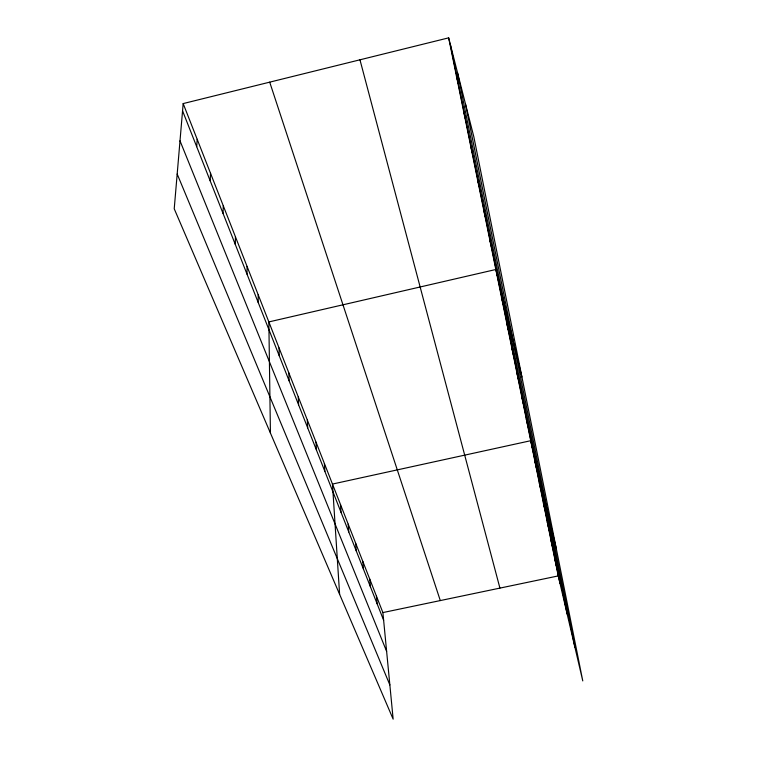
<?xml version="1.0" encoding="UTF-8"?>
<svg xmlns="http://www.w3.org/2000/svg" width="757" height="757" viewBox="0 0 757 757"><rect width="100%" height="100%" fill="white"/><g stroke="black" fill="none" stroke-linecap="round" stroke-linejoin="round"><path stroke-width="1.14" d="M247.009 274.148L247.066 266.407M235.295 244.454L235.436 236.78M223.031 213.389L223.277 205.781M210.181 180.838L210.541 173.315M196.706 146.697L197.189 139.288M183.175 103.577L174.224 208.781L393.148 719.15L382.891 612.574L183.175 103.577L448.655 37.85L473.825 136.771L582.776 680.912L558.259 575.907L448.655 37.85M382.891 612.574L558.259 575.907M177.185 174.034L389.855 684.943M180.005 140.83L386.619 651.361M182.56 110.853L383.629 620.248M269.71 82.153L440.3 600.575M359.963 59.803L499.923 588.104M456.395 75.823L458.155 82.816M463.757 111.979L465.536 119.114M470.778 146.442L472.576 153.69M477.478 179.314L479.285 186.667M483.874 210.72L485.691 218.158M489.987 240.754L491.813 248.258M521.914 376.939L495.844 269.501L268.849 321.924L270.429 433.061M501.456 297.037L503.291 304.636M506.83 323.438L508.666 331.074M511.997 348.788L513.833 356.443M516.955 373.125L518.782 380.799M521.715 396.526L523.551 404.21M526.304 419.028L528.131 426.721M556.291 548.645L530.714 440.706L332.465 484.064L339.619 594.359M535.095 462.205L536.912 469.879M539.315 482.9L541.123 490.574M543.375 502.856L545.182 510.511M547.302 522.093L549.09 529.73M551.077 540.659L552.865 548.267M554.73 558.59L556.499 566.17M450.396 44.682L560.019 583.458M465.498 104.05L574.904 647.188M457.559 72.823L567.173 614.097M376.418 596.09L377.137 603.802M369.728 579.039L370.41 586.779M362.802 561.382L363.455 569.15M355.62 543.091L356.244 550.888M348.182 524.137L348.778 531.963M340.47 504.474L341.019 512.319M324.393 463.502L324.867 471.384M316.019 442.164L316.445 450.046M307.323 419.984L307.692 427.866M298.277 396.923L298.589 404.806M288.862 372.936L289.117 380.809M279.059 347.955L279.248 355.809M258.194 294.766L258.222 302.554"/></g></svg>
